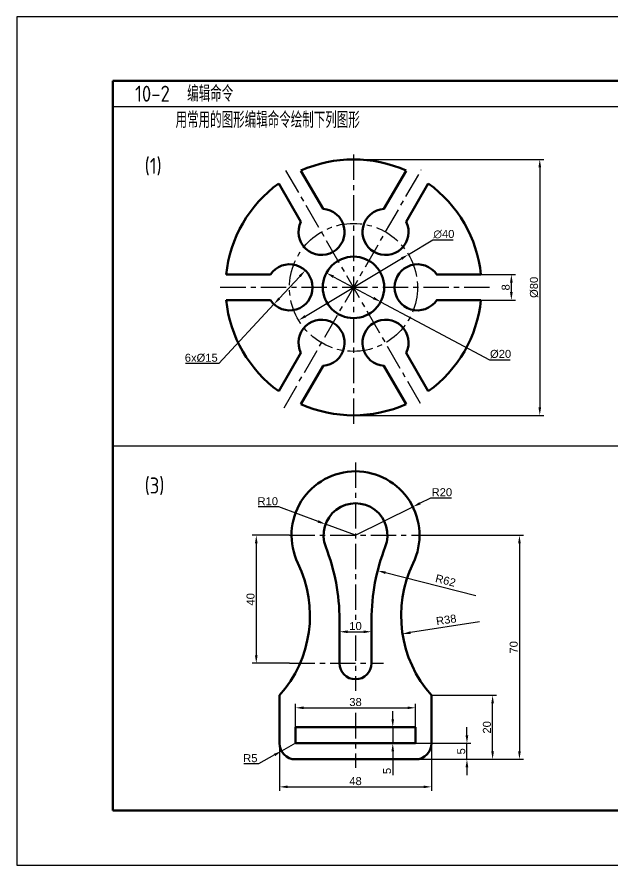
# Model space of a CAD drawing. Header units: millimetres. Extents: x 2253 to 3450, y 832 to 1419.
# Drawn here: x 2673.2 to 2859.2, y 1151.1 to 1416.1 of the extents above; entities that cross this region are included whole.
import ezdxf

# ---------------------------------------------------------------- set-up
doc = ezdxf.new("R2010")
doc.units = ezdxf.units.MM
doc.header["$LTSCALE"] = 0.5
doc.linetypes.add('CENTER', pattern=[50.8, 31.75, -6.35, 6.35, -6.35])
for name, color, linetype, lineweight in [('图层1', 7, 'Continuous', 53), ('粗实线', 7, 'Continuous', 53), ('粗实线层', 7, 'Continuous', 53)]:
    doc.layers.add(name, color=color, linetype=linetype, lineweight=lineweight)
for name, color, linetype in [('图层2', 7, 'Continuous'), ('图层3', 1, 'CENTER'), ('文字', 7, 'Continuous'), ('细实线', 7, 'Continuous'), ('细实线层', 7, 'Continuous')]:
    doc.layers.add(name, color=color, linetype=linetype)
doc.styles.add('dim', font='ARIAL.TTF')
doc.styles.add('汉字', font='gbenor.shx', dxfattribs={"height": 5, "bigfont": 'gbcbig.shx'})
doc.dimstyles.new('GB-35', dxfattribs={"dimtxt": 2.5, "dimasz": 2.5, "dimexe": 1.25, "dimexo": 0, "dimgap": 0.5, "dimtad": 1, "dimdec": 0, "dimdsep": 46, "dimtxsty": 'dim', "dimcen": 2.5, "dimadec": 0, "dimazin": 2, "dimtfac": 1, "dimtdec": 0, "dimtmove": 0, "dimatfit": 3, "dimfxl": 0, "dimarcsym": 0})
doc.dimstyles.new('GB-35$3', dxfattribs={"dimtxt": 2.5, "dimasz": 2.5, "dimexe": 1.25, "dimexo": 0, "dimgap": 0.5, "dimtad": 1, "dimtoh": 1, "dimdec": 0, "dimdsep": 46, "dimtxsty": 'dim', "dimcen": 2.5, "dimadec": 0, "dimazin": 2, "dimtfac": 1, "dimtdec": 0, "dimtmove": 0, "dimatfit": 2, "dimfxl": 0, "dimarcsym": 0})
doc.dimstyles.new('GB-35$4', dxfattribs={"dimtxt": 2.5, "dimasz": 2.5, "dimexe": 1.25, "dimexo": 0, "dimgap": 0.5, "dimtad": 1, "dimtoh": 1, "dimdec": 0, "dimdsep": 46, "dimtxsty": 'dim', "dimcen": 2.5, "dimadec": 0, "dimazin": 2, "dimtfac": 1, "dimtdec": 0, "dimtmove": 0, "dimatfit": 1, "dimfxl": 0, "dimarcsym": 0})

# ---------------------------------------------------------------- blocks, each defined once
blk = doc.blocks.new('*D6')
at = {"layer": 'Defpoints', "color": 0, "transparency": 16777216}
for p in [(2778.43, 1371.57), (2778.43, 1291.57), (2836.64, 1291.57)]:
    blk.add_point(p, dxfattribs=at)
at = {"layer": '图层2', "color": 0, "lineweight": -2, "transparency": 16777216}
for p, q in [((2778.43, 1371.57), (2837.89, 1371.57)), ((2836.64, 1369.07), (2836.64, 1294.07)), ((2778.43, 1291.57), (2837.89, 1291.57))]:
    blk.add_line(p, q, dxfattribs=at)
at = {"layer": '图层2', "color": 0, "transparency": 16777216}
for points in [[(2836.22, 1369.07), (2837.05, 1369.07), (2836.64, 1371.57)], [(2836.22, 1294.07), (2837.05, 1294.07), (2836.64, 1291.57)]]:
    blk.add_solid(points, dxfattribs=at)
at = {"layer": '图层2', "color": 0, "transparency": 16777216, "insert": (2834.86, 1331.57), "char_height": 2.5, "attachment_point": 5, "rotation": 90, "style": 'dim'}
blk.add_mtext('%%C80', dxfattribs=at)
blk = doc.blocks.new('*D7')
at = {"color": 0, "lineweight": -2, "transparency": 16777216}
for p, q in [((2795.58, 1341.84), (2803.21, 1346.41)), ((2803.21, 1346.41), (2809.61, 1346.41)), ((2763.41, 1322.58), (2793.44, 1340.56))]:
    blk.add_line(p, q, dxfattribs=at)
at = {"color": 0, "transparency": 16777216}
for points in [[(2793.23, 1340.91), (2793.65, 1340.2), (2795.58, 1341.84)], [(2763.2, 1322.93), (2763.63, 1322.22), (2761.27, 1321.29)]]:
    blk.add_solid(points, dxfattribs=at)
at = {"layer": 'Defpoints', "color": 0, "transparency": 16777216}
for p in [(2795.58, 1341.84), (2761.27, 1321.29)]:
    blk.add_point(p, dxfattribs=at)
at = {"color": 0, "transparency": 16777216, "insert": (2806.66, 1348.18), "char_height": 2.5, "attachment_point": 5, "style": 'dim'}
blk.add_mtext('∅40', dxfattribs=at)
blk = doc.blocks.new('*D8')
at = {"layer": 'Defpoints', "color": 0, "transparency": 16777216}
for p in [(2818.23, 1335.57), (2827.76, 1335.57), (2818.23, 1327.57)]:
    blk.add_point(p, dxfattribs=at)
at = {"layer": '图层2', "color": 0, "lineweight": -2, "transparency": 16777216}
for p, q in [((2818.23, 1335.57), (2829.01, 1335.57)), ((2827.76, 1330.07), (2827.76, 1333.07)), ((2818.23, 1327.57), (2829.01, 1327.57))]:
    blk.add_line(p, q, dxfattribs=at)
at = {"layer": '图层2', "color": 0, "transparency": 16777216}
for points in [[(2827.34, 1333.07), (2828.17, 1333.07), (2827.76, 1335.57)], [(2827.34, 1330.07), (2828.17, 1330.07), (2827.76, 1327.57)]]:
    blk.add_solid(points, dxfattribs=at)
at = {"layer": '图层2', "color": 0, "transparency": 16777216, "insert": (2825.98, 1331.57), "char_height": 2.5, "attachment_point": 5, "rotation": 90, "style": 'dim'}
blk.add_mtext('8', dxfattribs=at)
blk = doc.blocks.new('*D9')
at = {"layer": 'Defpoints', "color": 0, "transparency": 16777216}
for p in [(2755.3, 1189.09), (2802.8, 1189.09), (2802.8, 1175.49)]:
    blk.add_point(p, dxfattribs=at)
at = {"layer": '细实线层', "color": 0, "lineweight": -2, "transparency": 16777216}
for p, q in [((2755.3, 1189.09), (2755.3, 1174.24)), ((2802.8, 1189.09), (2802.8, 1174.24)), ((2757.8, 1175.49), (2800.3, 1175.49))]:
    blk.add_line(p, q, dxfattribs=at)
at = {"layer": '细实线层', "color": 0, "transparency": 16777216}
for points in [[(2757.8, 1175.91), (2757.8, 1175.08), (2755.3, 1175.49)], [(2800.3, 1175.91), (2800.3, 1175.08), (2802.8, 1175.49)]]:
    blk.add_solid(points, dxfattribs=at)
at = {"layer": '细实线层', "color": 0, "transparency": 16777216, "insert": (2779.05, 1177.27), "char_height": 2.5, "attachment_point": 5, "style": 'dim'}
blk.add_mtext('48', dxfattribs=at)
blk = doc.blocks.new('*D10')
at = {"layer": 'Defpoints', "color": 0, "transparency": 16777216}
for p in [(2797.8, 1189.09), (2813.87, 1189.09), (2797.8, 1184.09)]:
    blk.add_point(p, dxfattribs=at)
at = {"layer": '细实线层', "color": 0, "lineweight": -2, "transparency": 16777216}
for p, q in [((2813.87, 1191.59), (2813.87, 1194.09)), ((2797.8, 1189.09), (2815.12, 1189.09)), ((2813.87, 1184.09), (2813.87, 1189.09)), ((2797.8, 1184.09), (2815.12, 1184.09)), ((2813.87, 1181.59), (2813.87, 1179.09))]:
    blk.add_line(p, q, dxfattribs=at)
at = {"layer": '细实线层', "color": 0, "transparency": 16777216}
for points in [[(2813.45, 1191.59), (2814.29, 1191.59), (2813.87, 1189.09)], [(2813.45, 1181.59), (2814.29, 1181.59), (2813.87, 1184.09)]]:
    blk.add_solid(points, dxfattribs=at)
at = {"layer": '细实线层', "color": 0, "transparency": 16777216, "insert": (2812.1, 1186.59), "char_height": 2.5, "attachment_point": 5, "rotation": 90, "style": 'dim'}
blk.add_mtext('5', dxfattribs=at)
blk = doc.blocks.new('*D11')
at = {"layer": 'Defpoints', "color": 0, "transparency": 16777216}
for p in [(2790.69, 1194.09), (2797.8, 1194.09), (2797.8, 1189.09)]:
    blk.add_point(p, dxfattribs=at)
at = {"layer": '细实线层', "color": 0, "lineweight": -2, "transparency": 16777216}
for p, q in [((2790.69, 1196.59), (2790.69, 1199.09)), ((2797.8, 1194.09), (2789.44, 1194.09)), ((2790.69, 1194.09), (2790.69, 1189.09)), ((2797.8, 1189.09), (2789.44, 1189.09)), ((2790.69, 1186.59), (2790.69, 1179.11))]:
    blk.add_line(p, q, dxfattribs=at)
at = {"layer": '细实线层', "color": 0, "transparency": 16777216}
for points in [[(2790.27, 1196.59), (2791.1, 1196.59), (2790.69, 1194.09)], [(2790.27, 1186.59), (2791.1, 1186.59), (2790.69, 1189.09)]]:
    blk.add_solid(points, dxfattribs=at)
at = {"layer": '细实线层', "color": 0, "transparency": 16777216, "insert": (2788.92, 1180.44), "char_height": 2.5, "attachment_point": 5, "rotation": 90, "style": 'dim'}
blk.add_mtext('5', dxfattribs=at)
blk = doc.blocks.new('*D12')
at = {"layer": 'Defpoints', "color": 0, "transparency": 16777216}
for p in [(2802.8, 1204.09), (2821.9, 1204.09), (2814.49, 1184.09)]:
    blk.add_point(p, dxfattribs=at)
at = {"layer": '细实线层', "color": 0, "lineweight": -2, "transparency": 16777216}
for p, q in [((2802.8, 1204.09), (2823.15, 1204.09)), ((2821.9, 1186.59), (2821.9, 1201.59)), ((2814.49, 1184.09), (2823.15, 1184.09))]:
    blk.add_line(p, q, dxfattribs=at)
at = {"layer": '细实线层', "color": 0, "transparency": 16777216}
for points in [[(2821.48, 1201.59), (2822.31, 1201.59), (2821.9, 1204.09)], [(2821.48, 1186.59), (2822.31, 1186.59), (2821.9, 1184.09)]]:
    blk.add_solid(points, dxfattribs=at)
at = {"layer": '细实线层', "color": 0, "transparency": 16777216, "insert": (2820.12, 1194.09), "char_height": 2.5, "attachment_point": 5, "rotation": 90, "style": 'dim'}
blk.add_mtext('20', dxfattribs=at)
blk = doc.blocks.new('*D13')
at = {"layer": 'Defpoints', "color": 0, "transparency": 16777216}
for p in [(2797.8, 1200.19), (2760.3, 1194.09), (2797.8, 1194.09)]:
    blk.add_point(p, dxfattribs=at)
at = {"layer": '细实线层', "color": 0, "lineweight": -2, "transparency": 16777216}
for p, q in [((2760.3, 1194.09), (2760.3, 1201.44)), ((2797.8, 1194.09), (2797.8, 1201.44)), ((2762.8, 1200.19), (2795.3, 1200.19))]:
    blk.add_line(p, q, dxfattribs=at)
at = {"layer": '细实线层', "color": 0, "transparency": 16777216}
for points in [[(2762.8, 1200.61), (2762.8, 1199.78), (2760.3, 1200.19)], [(2795.3, 1200.61), (2795.3, 1199.78), (2797.8, 1200.19)]]:
    blk.add_solid(points, dxfattribs=at)
at = {"layer": '细实线层', "color": 0, "transparency": 16777216, "insert": (2779.05, 1201.97), "char_height": 2.5, "attachment_point": 5, "style": 'dim'}
blk.add_mtext('38', dxfattribs=at)
blk = doc.blocks.new('*D14')
at = {"layer": 'Defpoints', "color": 0, "transparency": 16777216}
for p in [(2800.49, 1254.09), (2822.52, 1184.09), (2830.29, 1184.09)]:
    blk.add_point(p, dxfattribs=at)
at = {"layer": '细实线层', "color": 0, "lineweight": -2, "transparency": 16777216}
for p, q in [((2800.49, 1254.09), (2831.54, 1254.09)), ((2830.29, 1251.59), (2830.29, 1186.59)), ((2822.52, 1184.09), (2831.54, 1184.09))]:
    blk.add_line(p, q, dxfattribs=at)
at = {"layer": '细实线层', "color": 0, "transparency": 16777216}
for points in [[(2829.87, 1251.59), (2830.71, 1251.59), (2830.29, 1254.09)], [(2829.87, 1186.59), (2830.71, 1186.59), (2830.29, 1184.09)]]:
    blk.add_solid(points, dxfattribs=at)
at = {"layer": '细实线层', "color": 0, "transparency": 16777216, "insert": (2828.51, 1219.09), "char_height": 2.5, "attachment_point": 5, "rotation": 90, "style": 'dim'}
blk.add_mtext('70', dxfattribs=at)
blk = doc.blocks.new('*D15')
at = {"layer": 'Defpoints', "color": 0, "transparency": 16777216}
for p in [(2758.41, 1254.09), (2748.03, 1214.09), (2758.41, 1214.09)]:
    blk.add_point(p, dxfattribs=at)
at = {"layer": '细实线层', "color": 0, "lineweight": -2, "transparency": 16777216}
for p, q in [((2758.41, 1254.09), (2746.78, 1254.09)), ((2748.03, 1251.59), (2748.03, 1216.59)), ((2758.41, 1214.09), (2746.78, 1214.09))]:
    blk.add_line(p, q, dxfattribs=at)
at = {"layer": '细实线层', "color": 0, "transparency": 16777216}
for points in [[(2747.61, 1251.59), (2748.44, 1251.59), (2748.03, 1254.09)], [(2747.61, 1216.59), (2748.44, 1216.59), (2748.03, 1214.09)]]:
    blk.add_solid(points, dxfattribs=at)
at = {"layer": '细实线层', "color": 0, "transparency": 16777216, "insert": (2746.25, 1234.09), "char_height": 2.5, "attachment_point": 5, "rotation": 90, "style": 'dim'}
blk.add_mtext('40', dxfattribs=at)
blk = doc.blocks.new('*D16')
at = {"layer": 'Defpoints', "color": 0, "transparency": 16777216}
for p in [(2784.05, 1223.95), (2774.05, 1214.09), (2784.05, 1214.09)]:
    blk.add_point(p, dxfattribs=at)
at = {"layer": '细实线层', "color": 0, "lineweight": -2, "transparency": 16777216}
for p, q in [((2774.05, 1214.09), (2774.05, 1225.2)), ((2784.05, 1214.09), (2784.05, 1225.2)), ((2776.55, 1223.95), (2781.55, 1223.95))]:
    blk.add_line(p, q, dxfattribs=at)
at = {"layer": '细实线层', "color": 0, "transparency": 16777216}
for points in [[(2776.55, 1224.37), (2776.55, 1223.53), (2774.05, 1223.95)], [(2781.55, 1224.37), (2781.55, 1223.53), (2784.05, 1223.95)]]:
    blk.add_solid(points, dxfattribs=at)
at = {"layer": '细实线层', "color": 0, "transparency": 16777216, "insert": (2779.05, 1225.73), "char_height": 2.5, "attachment_point": 5, "style": 'dim'}
blk.add_mtext('10', dxfattribs=at)
blk = doc.blocks.new('*D17')
at = {"layer": 'Defpoints', "color": 0, "transparency": 16777216}
for p in [(2796.97, 1262.98), (2779.05, 1254.09)]:
    blk.add_point(p, dxfattribs=at)
at = {"layer": '细实线层', "color": 0, "lineweight": -2, "transparency": 16777216}
for p, q in [((2799.2, 1264.1), (2802.55, 1265.76)), ((2802.55, 1265.76), (2809.02, 1265.76)), ((2779.05, 1254.09), (2796.97, 1262.98))]:
    blk.add_line(p, q, dxfattribs=at)
at = {"layer": '细实线层', "color": 0, "transparency": 16777216}
blk.add_solid([(2799.02, 1264.47), (2799.39, 1263.72), (2796.97, 1262.98)], dxfattribs=at)
at = {"layer": '细实线层', "color": 0, "transparency": 16777216, "insert": (2806.04, 1267.54), "char_height": 2.5, "attachment_point": 5, "style": 'dim'}
blk.add_mtext('R20', dxfattribs=at)
blk = doc.blocks.new('*D18')
at = {"layer": 'Defpoints', "color": 0, "transparency": 16777216}
for p in [(2769.67, 1257.56), (2779.05, 1254.09)]:
    blk.add_point(p, dxfattribs=at)
at = {"layer": '细实线层', "color": 0, "lineweight": -2, "transparency": 16777216}
for p, q in [((2755.11, 1262.96), (2748.64, 1262.96)), ((2767.33, 1258.43), (2755.11, 1262.96)), ((2779.05, 1254.09), (2769.67, 1257.56))]:
    blk.add_line(p, q, dxfattribs=at)
at = {"layer": '细实线层', "color": 0, "transparency": 16777216}
blk.add_solid([(2767.47, 1258.82), (2767.18, 1258.04), (2769.67, 1257.56)], dxfattribs=at)
at = {"layer": '细实线层', "color": 0, "transparency": 16777216, "insert": (2751.62, 1264.73), "char_height": 2.5, "attachment_point": 5, "style": 'dim'}
blk.add_mtext('R10', dxfattribs=at)
blk = doc.blocks.new('*D41')
at = {"layer": 'Defpoints', "color": 0, "transparency": 16777216}
for p in [(2769.95, 1336.07), (2786.9, 1327.06)]:
    blk.add_point(p, dxfattribs=at)
at = {"layer": '细实线', "color": 0, "lineweight": -2, "transparency": 16777216}
for p, q in [((2772.16, 1334.9), (2784.69, 1328.23)), ((2786.9, 1327.06), (2820.94, 1308.95)), ((2820.94, 1308.95), (2827.35, 1308.95))]:
    blk.add_line(p, q, dxfattribs=at)
at = {"layer": '细实线', "color": 0, "transparency": 16777216}
for points in [[(2772.35, 1335.27), (2771.96, 1334.53), (2769.95, 1336.07)], [(2784.89, 1328.6), (2784.5, 1327.86), (2786.9, 1327.06)]]:
    blk.add_solid(points, dxfattribs=at)
at = {"layer": '细实线', "color": 0, "transparency": 16777216, "insert": (2824.4, 1310.73), "char_height": 2.5, "attachment_point": 5, "style": 'dim'}
blk.add_mtext('%%c20', dxfattribs=at)
blk = doc.blocks.new('*D42')
at = {"layer": 'Defpoints', "color": 0, "transparency": 16777216}
for p in [(2763.33, 1336.84), (2753.52, 1326.29)]:
    blk.add_point(p, dxfattribs=at)
at = {"layer": '细实线', "color": 0, "lineweight": -2, "transparency": 16777216}
for p, q in [((2761.63, 1335.01), (2755.23, 1328.12)), ((2753.52, 1326.29), (2736.29, 1307.75)), ((2736.29, 1307.75), (2725.87, 1307.75))]:
    blk.add_line(p, q, dxfattribs=at)
at = {"layer": '细实线', "color": 0, "transparency": 16777216}
for points in [[(2761.32, 1335.29), (2761.93, 1334.73), (2763.33, 1336.84)], [(2754.92, 1328.41), (2755.53, 1327.84), (2753.52, 1326.29)]]:
    blk.add_solid(points, dxfattribs=at)
at = {"layer": '细实线', "color": 0, "transparency": 16777216, "insert": (2730.83, 1309.53), "char_height": 2.5, "attachment_point": 5, "style": 'dim'}
blk.add_mtext('6x%%c15', dxfattribs=at)
blk = doc.blocks.new('*D44')
at = {"layer": 'Defpoints', "color": 0, "transparency": 16777216}
for p in [(2760.3, 1189.09), (2755.93, 1186.67)]:
    blk.add_point(p, dxfattribs=at)
at = {"layer": '细实线', "color": 0, "lineweight": -2, "transparency": 16777216}
for p, q in [((2760.3, 1189.09), (2755.93, 1186.67)), ((2753.74, 1185.46), (2748.69, 1182.67)), ((2748.69, 1182.67), (2744.14, 1182.67))]:
    blk.add_line(p, q, dxfattribs=at)
at = {"layer": '细实线', "color": 0, "transparency": 16777216}
blk.add_solid([(2753.54, 1185.83), (2753.94, 1185.1), (2755.93, 1186.67)], dxfattribs=at)
at = {"layer": '细实线', "color": 0, "transparency": 16777216, "insert": (2746.17, 1184.44), "char_height": 2.5, "attachment_point": 5, "style": 'dim'}
blk.add_mtext('R5', dxfattribs=at)

msp = doc.modelspace()

# ---------------------------------------------------------------- linework, layer by layer
at = {"layer": '图层1', "color": 7}
for p, q in [((2768.9, 1356.07), (2761.99, 1368.03)), ((2787.95, 1356.07), (2794.86, 1368.03)), ((2761.97, 1352.07), (2755.06, 1364.03)), ((2794.88, 1352.07), (2801.79, 1364.03)), ((2752.44, 1335.57), (2738.63, 1335.57)), ((2804.41, 1335.57), (2818.23, 1335.57)), ((2752.44, 1327.57), (2738.63, 1327.57)), ((2804.41, 1327.57), (2818.23, 1327.57)), ((2761.97, 1311.06), (2755.06, 1299.1)), ((2794.88, 1311.06), (2801.79, 1299.1)), ((2768.9, 1307.06), (2761.99, 1295.1)), ((2787.95, 1307.06), (2794.86, 1295.1))]:
    msp.add_line(p, q, dxfattribs=at)
msp.add_circle((2778.43, 1331.57), 9.6, dxfattribs=at)
for centre, radius, start, end in [((2778.43, 1331.57), 40, 65.7392, 114.2608), ((2778.43, 1331.57), 40, 125.7392, 174.2608), ((2778.43, 1331.57), 40, 5.7392, 54.2608), ((2768.43, 1348.89), 7.2, 153.749, 86.251), ((2788.43, 1348.89), 7.2, 93.749, 26.251), ((2758.43, 1331.57), 7.2, 213.749, 146.251), ((2798.43, 1331.57), 7.2, 33.749, 326.251), ((2778.43, 1331.57), 40, 185.7392, 234.2608), ((2778.43, 1331.57), 40, 305.7392, 354.2608), ((2768.43, 1314.25), 7.2, 273.749, 206.251), ((2788.43, 1314.25), 7.2, 333.749, 266.251), ((2778.43, 1331.57), 40, 245.7392, 294.2608)]:
    msp.add_arc(centre, radius, start, end, dxfattribs=at)
at = {"layer": '图层3', "color": 7, "ltscale": 0.5}
for p, q in [((2778.43, 1373.07), (2778.43, 1288.56)), ((2756.72, 1293.97), (2799.61, 1368.26)), ((2799.38, 1295.26), (2757.14, 1368.43)), ((2820.92, 1331.57), (2735.23, 1331.57)), ((2779.05, 1276.87), (2779.05, 1226.87)), ((2758.41, 1254.09), (2800.49, 1254.09)), ((2779.05, 1222.81), (2779.05, 1205.47)), ((2758.41, 1214.09), (2787.83, 1214.09)), ((2779.05, 1198.58), (2779.05, 1181.48))]:
    msp.add_line(p, q, dxfattribs=at)
msp.add_circle((2778.43, 1331.57), 20, dxfattribs=at)
at = {"layer": '粗实线', "color": 7}
for p, q in [((3028.23, 1396.06), (2703.23, 1396.06)), ((2703.23, 1396.06), (2703.23, 1168.06)), ((2703.23, 1168.06), (3028.23, 1168.06))]:
    msp.add_line(p, q, dxfattribs=at)
at = {"layer": '粗实线层', "color": 7, "ltscale": 0.1}
for p, q in [((2774.05, 1214.09), (2774.05, 1227.64)), ((2784.05, 1214.09), (2784.05, 1227.64)), ((2755.3, 1189.09), (2755.3, 1204.09)), ((2802.8, 1189.09), (2802.8, 1204.09)), ((2760.3, 1189.09), (2760.3, 1194.09)), ((2760.3, 1194.09), (2779.05, 1194.09)), ((2797.8, 1194.09), (2779.05, 1194.09)), ((2797.8, 1189.09), (2797.8, 1194.09)), ((2779.05, 1189.09), (2760.3, 1189.09)), ((2779.05, 1189.09), (2797.8, 1189.09)), ((2779.05, 1184.09), (2760.3, 1184.09)), ((2779.05, 1184.09), (2797.8, 1184.09))]:
    msp.add_line(p, q, dxfattribs=at)
for centre, radius, start, end in [((2779.05, 1254.09), 20, 90, 205.8358), ((2779.05, 1254.09), 20, 334.1642, 90), ((2779.05, 1254.09), 10, 338.5967, 201.4033), ((2711.55, 1227.64), 62.5, 0, 21.4033), ((2846.55, 1227.64), 62.5, 158.5967, 180), ((2727.3, 1229.03), 37.5, 318.3087, 25.8358), ((2830.8, 1229.03), 37.5, 154.1642, 221.6913), ((2779.05, 1214.09), 5, 180, 0), ((2760.3, 1189.09), 5, 180, 270), ((2797.8, 1189.09), 5, 270, 0)]:
    msp.add_arc(centre, radius, start, end, dxfattribs=at)
at = {"layer": '细实线', "color": 7}
for p, q in [((3045.23, 1416.06), (2673.23, 1416.06)), ((2673.23, 1416.06), (2673.23, 1151.06)), ((2703.23, 1388.06), (3028.23, 1388.06)), ((2703.23, 1282.06), (3028.23, 1282.06)), ((2816.7, 1235.22), (2788.4, 1242.41)), ((2817.83, 1227.03), (2796.21, 1223.69)), ((2673.23, 1151.06), (3045.23, 1151.06))]:
    msp.add_line(p, q, dxfattribs=at)
for points in [[(2788.5, 1242.82), (2788.3, 1242.01), (2785.98, 1243.03)], [(2796.15, 1224.1), (2796.28, 1223.27), (2793.74, 1223.3)]]:
    msp.add_solid(points, dxfattribs=at)

# ---------------------------------------------------------------- texts
at = {"layer": '文字', "color": 7, "insert": (2704.73, 1392.06), "char_height": 5, "width": 313.5, "attachment_point": 4, "style": '汉字'}
msp.add_mtext('  10-2  编辑命令', dxfattribs=at)
at = {"layer": '细实线', "color": 7, "char_height": 5, "attachment_point": 1, "style": '汉字'}
for s, width, insert in [('     用常用的图形编辑命令绘制下列图形', 115.9218, (2709.25, 1386.37)), ('(1)', 19.0406, (2713.14, 1372.02)), ('(3)', 19.0406, (2713.14, 1272.15))]:
    msp.add_mtext_dynamic_manual_height_columns(s, width=width, gutter_width=25, heights=[0], dxfattribs=dict(at, insert=insert))
at = {"layer": '细实线', "color": 7, "char_height": 2.5, "attachment_point": 5, "style": 'dim'}
for s, insert, rotation in [('R62', (2807.19, 1239.96), 345.7413), ('R38', (2807.41, 1227.69), 8.7901)]:
    msp.add_mtext(s, dxfattribs=dict(at, insert=insert, rotation=rotation))

# ---------------------------------------------------------------- dimensions: what is measured, and where the dimension line sits
at = {"color": 7}
dim = msp.add_diameter_dim_2p(p1=(2761.27, 1321.29), p2=(2795.58, 1341.84), dimstyle='GB-35$3', dxfattribs=at)
dim.commit()
dim.dimension.update_dxf_attribs({"geometry": '*D7', "text_midpoint": (2806.66, 1346.41), "dimtype": 163})
at = {"layer": '图层2', "color": 7}
dim = msp.add_linear_dim(base=(2836.64, 1291.57), p1=(2778.43, 1371.57), p2=(2778.43, 1291.57), angle=90, text='%%C80', dimstyle='GB-35', override={"dimtxsty": 'dim'}, dxfattribs=at)
dim.commit()
dim.dimension.update_dxf_attribs({"geometry": '*D6', "text_midpoint": (2834.86, 1331.57)})
dim = msp.add_linear_dim(base=(2827.76, 1335.57), p1=(2818.23, 1327.57), p2=(2818.23, 1335.57), angle=90, dimstyle='GB-35', dxfattribs=at)
dim.commit()
dim.dimension.update_dxf_attribs({"geometry": '*D8', "text_midpoint": (2825.98, 1331.57)})
at = {"layer": '细实线', "color": 7}
for p1, p2, text, picture, middle in [((2763.33, 1336.84), (2753.52, 1326.29), '6x%%c15', '*D42', (2730.83, 1307.75)), ((2769.95, 1336.07), (2786.9, 1327.06), '%%c20', '*D41', (2824.4, 1308.95))]:
    dim = msp.add_diameter_dim_2p(p1=p1, p2=p2, text=text, dimstyle='GB-35$3', dxfattribs=at)
    dim.commit()
    dim.dimension.update_dxf_attribs({"geometry": picture, "text_midpoint": middle, "dimtype": 163})
dim = msp.add_radius_dim(center=(2760.3, 1189.09), mpoint=(2755.93, 1186.67), dimstyle='GB-35$4', dxfattribs=at)
dim.commit()
dim.dimension.update_dxf_attribs({"geometry": '*D44', "text_midpoint": (2746.17, 1182.67), "dimtype": 164})
at = {"layer": '细实线层', "color": 7, "ltscale": 0.1}
for mpoint, picture, middle in [((2796.97, 1262.98), '*D17', (2806.04, 1265.76)), ((2769.67, 1257.56), '*D18', (2751.62, 1262.96))]:
    dim = msp.add_radius_dim(center=(2779.05, 1254.09), mpoint=mpoint, dimstyle='GB-35$4', dxfattribs=at)
    dim.commit()
    dim.dimension.update_dxf_attribs({"geometry": picture, "text_midpoint": middle, "dimtype": 164})
for base, p1, p2, picture, middle in [((2748.03, 1214.09), (2758.41, 1254.09), (2758.41, 1214.09), '*D15', (2746.25, 1234.09)), ((2830.29, 1184.09), (2800.49, 1254.09), (2822.52, 1184.09), '*D14', (2828.51, 1219.09)), ((2821.9, 1204.09), (2814.49, 1184.09), (2802.8, 1204.09), '*D12', (2820.12, 1194.09)), ((2813.87, 1189.09), (2797.8, 1184.09), (2797.8, 1189.09), '*D10', (2812.1, 1186.59))]:
    dim = msp.add_linear_dim(base=base, p1=p1, p2=p2, angle=90, dimstyle='GB-35', dxfattribs=at)
    dim.commit()
    dim.dimension.update_dxf_attribs({"geometry": picture, "text_midpoint": middle})
dim = msp.add_linear_dim(base=(2784.05, 1223.95), p1=(2774.05, 1214.09), p2=(2784.05, 1214.09), dimstyle='GB-35', dxfattribs=at)
dim.commit()
dim.dimension.update_dxf_attribs({"geometry": '*D16', "text_midpoint": (2779.05, 1225.73)})
for base, p1, p2, text, picture, middle in [((2797.8, 1200.19), (2760.3, 1194.09), (2797.8, 1194.09), '38', '*D13', (2779.05, 1201.97)), ((2802.8, 1175.49), (2755.3, 1189.09), (2802.8, 1189.09), '48', '*D9', (2779.05, 1177.27))]:
    dim = msp.add_linear_dim(base=base, p1=p1, p2=p2, text=text, dimstyle='GB-35', dxfattribs=at)
    dim.commit()
    dim.dimension.update_dxf_attribs({"geometry": picture, "text_midpoint": middle})
dim = msp.add_linear_dim(base=(2790.69, 1194.09), p1=(2797.8, 1189.09), p2=(2797.8, 1194.09), angle=90, dimstyle='GB-35', dxfattribs=at)
dim.commit()
dim.dimension.update_dxf_attribs({"geometry": '*D11', "text_midpoint": (2790.69, 1180.44), "dimtype": 160})

doc.saveas('drawing.dxf')
